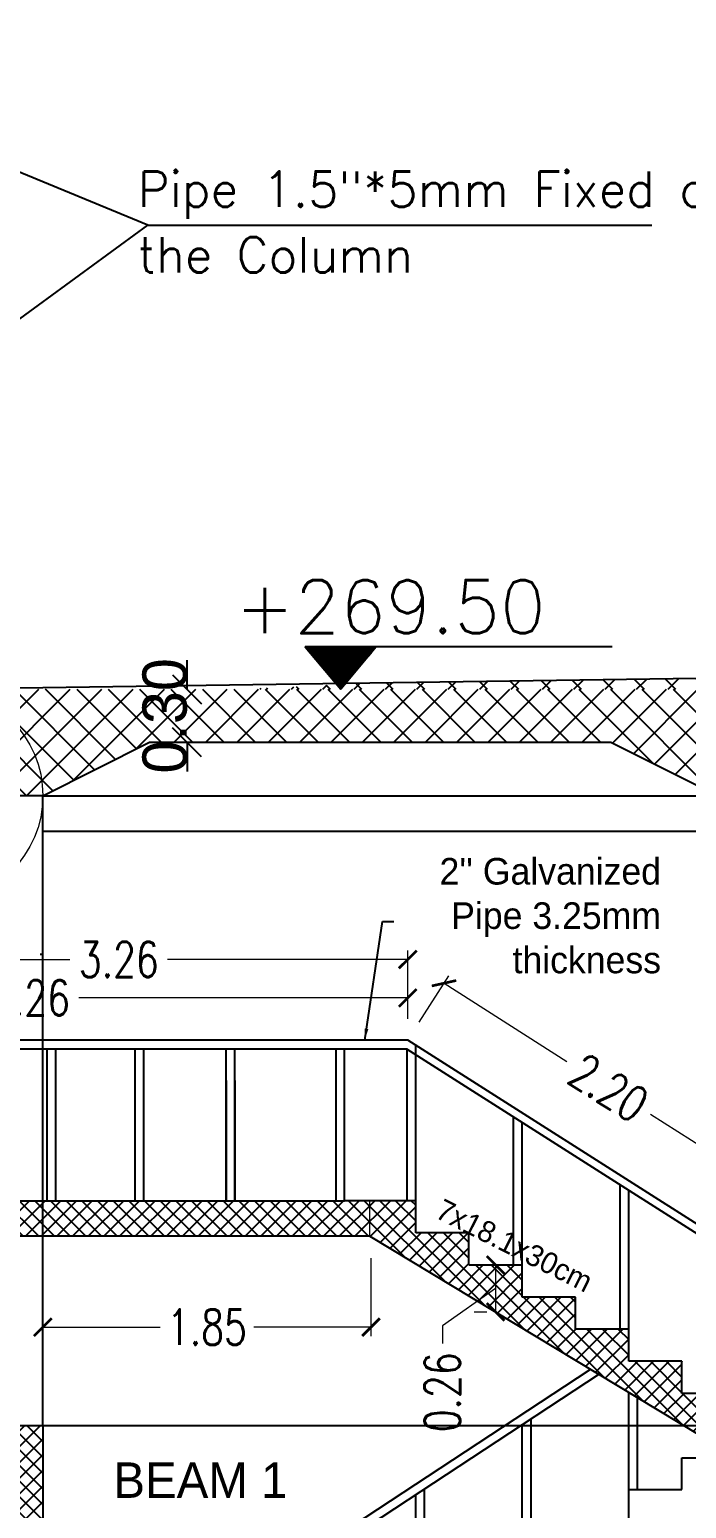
# Model space of a CAD drawing. Extents: x 166525 to 167198, y 178739 to 179747.
# Drawn here: x 166621.43 to 166625.13, y 179407.47 to 179415.8 of the extents above; entities that cross this region are included whole.
import ezdxf

# ---------------------------------------------------------------- set-up
doc = ezdxf.new("R2010")
doc.units = 0
doc.header["$MEASUREMENT"] = 0
doc.linetypes.add('AUSGEZOGEN', pattern=[0])
doc.linetypes.add('VONLAYER', pattern=[0])
doc.layers.get('0').update_dxf_attribs({"linetype": 'CONTINUOUS'})
doc.layers.get('DEFPOINTS').update_dxf_attribs({"linetype": 'CONTINUOUS'})
for name, color, linetype in [('3', 4, 'CONTINUOUS'), ('4', 12, 'CONTINUOUS'), ('concret', 5, 'CONTINUOUS'), ('EBENE0', 7, 'AUSGEZOGEN'), ('HATH', 253, 'CONTINUOUS'), ('HATSH', 252, 'CONTINUOUS'), ('POLI', 3, 'CONTINUOUS'), ('ST', 2, 'CONTINUOUS'), ('Stairs', 231, 'CONTINUOUS'), ('TEXTM', 2, 'CONTINUOUS'), ('TEXTS', 1, 'CONTINUOUS')]:
    doc.layers.add(name, color=color, linetype=linetype)
doc.layers.add('BEAM', color=6, linetype='CONTINUOUS', lineweight=13)
doc.styles.add('DIM', font='simplex.shx', dxfattribs={"width": 0.75})
doc.styles.add('ROMANS', font='romans.shx')
doc.dimstyles.new('mais 1-100 plan', dxfattribs={"dimtxt": 0.25, "dimasz": 0.1635, "dimexe": 0.18, "dimexo": 0.0625, "dimgap": 0, "dimtad": 1, "dimzin": 0, "dimdsep": 46, "dimtxsty": 'Standard', "dimblk": 'OBLIQUE', "dimcen": 0, "dimse1": 1, "dimse2": 1, "dimclrd": 8, "dimclrt": 4, "dimadec": 0, "dimazin": 0, "dimtfac": 1, "dimtix": 1, "dimtofl": 0, "dimtmove": 0, "dimatfit": 3, "dimldrblk": 'OBLIQUE', "dimfxl": 0.18, "dimtolj": 1, "dimtzin": 0, "dimarcsym": 0})
doc.dimstyles.new('MUTASIM', dxfattribs={"dimscale": 0.9995, "dimtxt": 0.2, "dimasz": 0.1, "dimexe": 0.05, "dimexo": 0.12, "dimgap": 0.05, "dimtad": 0, "dimzin": 0, "dimdsep": 46, "dimtxsty": 'DIM', "dimblk": 'ARCHTICK', "dimcen": 0.09, "dimclrd": 35, "dimclre": 33, "dimclrt": 256, "dimazin": 0, "dimtfac": 1, "dimtofl": 0, "dimtmove": 1, "dimatfit": 3, "dimfxl": 0.18, "dimtolj": 1, "dimtzin": 0, "dimlwd": 13, "dimlwe": 9, "dimarcsym": 0})
doc.dimstyles.get("Standard").update_dxf_attribs({"dimtxt": 0.18, "dimasz": 0.2, "dimexe": 0.2, "dimexo": 0.1, "dimgap": 0.1, "dimtad": 0, "dimzin": 0, "dimdsep": 46, "dimtxsty": 'Standard', "dimcen": 0.1, "dimse1": 1, "dimse2": 1, "dimclrd": 8, "dimadec": 0, "dimazin": 0, "dimtfac": 1, "dimtofl": 0, "dimtmove": 2, "dimatfit": 3, "dimfxl": 1, "dimtolj": 1, "dimtzin": 0, "dimarcsym": 0})

# ---------------------------------------------------------------- blocks, each defined once
blk = doc.blocks.new('_OBLIQUE')
at = {"color": 0, "linetype": 'ByBlock'}
blk.add_line((-0.5, -0.5), (0.5, 0.5), dxfattribs=at)
blk = doc.blocks.new('*D913')
at = {"layer": '4', "color": 8, "linetype": 'Continuous', "lineweight": -2, "transparency": 16777216}
for p, q in [((166622.3182, 179412.0848), (166622.3182, 179412.2483)), ((166622.3182, 179411.7848), (166622.3182, 179411.6213))]:
    blk.add_line(p, q, dxfattribs=at)
at = {"layer": 'DEFPOINTS', "color": 0, "linetype": 'Continuous', "transparency": 16777216}
for p in [(166624.3551, 179412.0848), (166622.3182, 179411.7848), (166624.3551, 179411.7848)]:
    blk.add_point(p, dxfattribs=at)
at = {"layer": '4', "color": 8, "linetype": 'Continuous', "lineweight": -2, "transparency": 16777216, "xscale": 0.1635000000000001, "yscale": 0.1635000000000001, "zscale": 0.1635000000000001}
for p, rotation in [((166622.3182, 179412.0848), 270), ((166622.3182, 179411.7848), 90)]:
    blk.add_blockref('_OBLIQUE', p, dxfattribs=dict(at, rotation=rotation))
at = {"layer": '4', "color": 4, "linetype": 'Continuous', "transparency": 16777216, "insert": (166622.1932, 179411.9348), "char_height": 0.25, "attachment_point": 5, "rotation": 90}
blk.add_mtext('\\A1;0.30', dxfattribs=at)
blk = doc.blocks.new('_ARCHTICK')
at = {"color": 0, "linetype": 'ByBlock', "const_width": 0.15}
blk.add_lwpolyline([(-0.5, -0.5), (0.5, 0.5)], dxfattribs=at)
blk = doc.blocks.new('*D950')
at = {"layer": 'BEAM', "color": 33, "linetype": 'Continuous', "lineweight": 9, "transparency": 16777216}
for p, q in [((166621.5054, 179408.8819), (166621.5054, 179408.4392)), ((166623.3536, 179408.8776), (166623.3536, 179408.4392))]:
    blk.add_line(p, q, dxfattribs=at)
at = {"layer": 'BEAM', "color": 35, "linetype": 'Continuous', "lineweight": 13, "transparency": 16777216}
for p, q in [((166621.5054, 179408.4892), (166622.1653, 179408.4892)), ((166623.3536, 179408.4892), (166622.6936, 179408.4892))]:
    blk.add_line(p, q, dxfattribs=at)
at = {"layer": 'DEFPOINTS', "color": 0, "linetype": 'Continuous', "transparency": 16777216}
for p in [(166621.5054, 179409.0018), (166623.3536, 179408.9976), (166623.3536, 179408.4892)]:
    blk.add_point(p, dxfattribs=at)
at = {"layer": 'BEAM', "color": 35, "linetype": 'Continuous', "lineweight": 13, "transparency": 16777216, "xscale": 0.09995000000000001, "yscale": 0.09995000000000001, "zscale": 0.09995000000000001, "rotation": 180}
blk.add_blockref('_ARCHTICK', (166621.5054, 179408.4892), dxfattribs=at)
at = {"layer": 'BEAM', "color": 35, "linetype": 'Continuous', "lineweight": 13, "transparency": 16777216, "xscale": 0.09995000000000001, "yscale": 0.09995000000000001, "zscale": 0.09995000000000001}
blk.add_blockref('_ARCHTICK', (166623.3536, 179408.4892), dxfattribs=at)
at = {"layer": 'BEAM', "linetype": 'Continuous', "transparency": 16777216, "insert": (166622.4295, 179408.4892), "char_height": 0.1999, "attachment_point": 5, "style": 'DIM'}
blk.add_mtext('\\A1;1.85', dxfattribs=at)
blk = doc.blocks.new('*D951')
at = {"layer": 'BEAM', "color": 33, "linetype": 'Continuous', "lineweight": 9, "transparency": 16777216}
for p, q in [((166623.9354, 179408.8398), (166624.0054, 179408.8398)), ((166623.9354, 179408.5749), (166624.0054, 179408.5749))]:
    blk.add_line(p, q, dxfattribs=at)
at = {"layer": 'BEAM', "color": 35, "linetype": 'Continuous', "lineweight": 13, "transparency": 16777216}
for p, q in [((166624.0554, 179408.8398), (166624.0554, 179408.5749)), ((166624.0554, 179408.7073), (166623.756, 179408.497)), ((166623.756, 179408.497), (166623.756, 179408.3971))]:
    blk.add_line(p, q, dxfattribs=at)
at = {"layer": 'DEFPOINTS', "color": 0, "linetype": 'Continuous', "transparency": 16777216}
for p in [(166624.0554, 179408.8398), (166624.0554, 179408.5749), (166624.0554, 179408.5749)]:
    blk.add_point(p, dxfattribs=at)
at = {"layer": 'BEAM', "color": 35, "linetype": 'Continuous', "lineweight": 13, "transparency": 16777216, "xscale": 0.09995000000000001, "yscale": 0.09995000000000001, "zscale": 0.09995000000000001}
for p, rotation in [((166624.0554, 179408.8398), 90), ((166624.0554, 179408.5749), 270)]:
    blk.add_blockref('_ARCHTICK', p, dxfattribs=dict(at, rotation=rotation))
at = {"layer": 'BEAM', "linetype": 'Continuous', "transparency": 16777216, "insert": (166623.756, 179408.1222), "char_height": 0.1999, "attachment_point": 5, "rotation": 90, "style": 'DIM'}
blk.add_mtext('\\A1;0.26', dxfattribs=at)
blk = doc.blocks.new('*D964')
at = {"layer": 'BEAM', "color": 33, "linetype": 'Continuous', "lineweight": 9, "transparency": 16777216}
for p, q in [((166619.3054, 179410.227), (166619.3054, 179410.3951)), ((166623.5609, 179410.227), (166623.5609, 179410.3951))]:
    blk.add_line(p, q, dxfattribs=at)
at = {"layer": 'BEAM', "color": 35, "linetype": 'Continuous', "lineweight": 13, "transparency": 16777216}
for p, q in [((166619.3054, 179410.3451), (166621.1583, 179410.3451)), ((166623.5609, 179410.3451), (166621.708, 179410.3451))]:
    blk.add_line(p, q, dxfattribs=at)
at = {"layer": 'DEFPOINTS', "color": 0, "linetype": 'Continuous', "transparency": 16777216}
for p in [(166623.5609, 179410.3451), (166619.3054, 179410.1071), (166623.5609, 179410.1071)]:
    blk.add_point(p, dxfattribs=at)
at = {"layer": 'BEAM', "color": 35, "linetype": 'Continuous', "lineweight": 13, "transparency": 16777216, "xscale": 0.09995000000000001, "yscale": 0.09995000000000001, "zscale": 0.09995000000000001, "rotation": 180}
blk.add_blockref('_ARCHTICK', (166619.3054, 179410.3451), dxfattribs=at)
at = {"layer": 'BEAM', "color": 35, "linetype": 'Continuous', "lineweight": 13, "transparency": 16777216, "xscale": 0.09995000000000001, "yscale": 0.09995000000000001, "zscale": 0.09995000000000001}
blk.add_blockref('_ARCHTICK', (166623.5609, 179410.3451), dxfattribs=at)
at = {"layer": 'BEAM', "linetype": 'Continuous', "transparency": 16777216, "insert": (166621.4332, 179410.3451), "char_height": 0.1999, "attachment_point": 5, "style": 'DIM'}
blk.add_mtext('\\A1;4.26', dxfattribs=at)
blk = doc.blocks.new('*D965')
at = {"layer": 'BEAM', "color": 33, "linetype": 'Continuous', "lineweight": 9, "transparency": 16777216}
for p, q in [((166623.6253, 179410.2083), (166623.7919, 179410.4701)), ((166625.4807, 179409.0278), (166625.6472, 179409.2895))]:
    blk.add_line(p, q, dxfattribs=at)
at = {"layer": 'BEAM', "color": 35, "linetype": 'Continuous', "lineweight": 13, "transparency": 16777216}
for p, q in [((166623.7651, 179410.4279), (166624.4578, 179409.9871)), ((166625.6204, 179409.2474), (166624.9277, 179409.6882))]:
    blk.add_line(p, q, dxfattribs=at)
at = {"layer": 'DEFPOINTS', "color": 0, "linetype": 'Continuous', "transparency": 16777216}
for p in [(166623.7651, 179410.4279), (166623.5609, 179410.1071), (166625.4163, 179408.9266)]:
    blk.add_point(p, dxfattribs=at)
at = {"layer": 'BEAM', "color": 35, "linetype": 'Continuous', "lineweight": 13, "transparency": 16777216, "xscale": 0.09995000000000001, "yscale": 0.09995000000000001, "zscale": 0.09995000000000001}
for p, rotation in [((166623.7651, 179410.4279), 147.53218855823), ((166625.6204, 179409.2474), 327.53218855823)]:
    blk.add_blockref('_ARCHTICK', p, dxfattribs=dict(at, rotation=rotation))
at = {"layer": 'BEAM', "linetype": 'Continuous', "transparency": 16777216, "insert": (166624.6927, 179409.8376), "char_height": 0.1999, "attachment_point": 5, "rotation": 327.53219, "style": 'DIM'}
blk.add_mtext('\\A1;2.20', dxfattribs=at)
blk = doc.blocks.new('*D968')
at = {"layer": 'BEAM', "color": 33, "linetype": 'Continuous', "lineweight": 9, "transparency": 16777216}
for p, q in [((166620.3054, 179410.227), (166620.3054, 179410.6119)), ((166623.5609, 179410.227), (166623.5609, 179410.6119))]:
    blk.add_line(p, q, dxfattribs=at)
at = {"layer": 'BEAM', "color": 35, "linetype": 'Continuous', "lineweight": 13, "transparency": 16777216}
for p, q in [((166620.3054, 179410.5619), (166621.6583, 179410.5619)), ((166623.5609, 179410.5619), (166622.208, 179410.5619))]:
    blk.add_line(p, q, dxfattribs=at)
at = {"layer": 'DEFPOINTS', "color": 0, "linetype": 'Continuous', "transparency": 16777216}
for p in [(166623.5609, 179410.5619), (166620.3054, 179410.1071), (166623.5609, 179410.1071)]:
    blk.add_point(p, dxfattribs=at)
at = {"layer": 'BEAM', "color": 35, "linetype": 'Continuous', "lineweight": 13, "transparency": 16777216, "xscale": 0.09995000000000001, "yscale": 0.09995000000000001, "zscale": 0.09995000000000001, "rotation": 180}
blk.add_blockref('_ARCHTICK', (166620.3054, 179410.5619), dxfattribs=at)
at = {"layer": 'BEAM', "color": 35, "linetype": 'Continuous', "lineweight": 13, "transparency": 16777216, "xscale": 0.09995000000000001, "yscale": 0.09995000000000001, "zscale": 0.09995000000000001}
blk.add_blockref('_ARCHTICK', (166623.5609, 179410.5619), dxfattribs=at)
at = {"layer": 'BEAM', "linetype": 'Continuous', "transparency": 16777216, "insert": (166621.9332, 179410.5619), "char_height": 0.1999, "attachment_point": 5, "style": 'DIM'}
blk.add_mtext('\\A1;3.26', dxfattribs=at)

msp = doc.modelspace()

# ---------------------------------------------------------------- hatches: boundary and pattern name
at = {"layer": '4', "linetype": 'Continuous'}
h = msp.add_hatch(dxfattribs=at)
h.set_pattern_fill('ANSI31', color=256, scale=0.01, style=0)
h.set_pattern_definition([(45, (166582.6238357, 179303.3262623), (-0.000883883476, 0.000883883476), [])])
h.paths.add_polyline_path([(166623.38325, 179412.32321), (166622.98325, 179412.32321), (166623.18325, 179412.08481)])
at = {"layer": 'HATH'}
h = msp.add_hatch(dxfattribs=at)
h.set_pattern_fill('ANSI37', color=256, scale=0.5, style=0)
h.set_pattern_definition([(45, (14485.830024, -1659.351954), (-0.044194173824, 0.044194173824), []), (135, (14485.830024, -1659.351954), (-0.044194173824, -0.044194173824), [])])
h.paths.add_polyline_path([(166621.50539, 179409.20181), (166620.90539, 179409.20181), (166620.90539, 179409.00181), (166621.46551, 179409.00181), (166621.50539, 179409.00181)])
h.paths.add_polyline_path([(166620.90539, 179409.20181), (166619.15539, 179409.20181), (166619.15539, 179409.00181), (166620.90539, 179409.00181)])
h.paths.add_polyline_path([(166620.80856, 179408.70598), (166620.80856, 179409.49765), (166620.43356, 179409.49765), (166620.43356, 179408.70598)], flags=9)
h.paths.add_polyline_path([(166623.60539, 179409.02081), (166623.60539, 179409.20181), (166621.50539, 179409.20181), (166621.50539, 179409.00181), (166623.34651, 179409.00181), (166625.11502, 179407.93481), (166625.40539, 179407.93481), (166625.40539, 179408.11581), (166625.10539, 179408.11581), (166625.10539, 179408.29681), (166624.80539, 179408.29681), (166624.80539, 179408.47781), (166624.50539, 179408.47781), (166624.50539, 179408.65881), (166624.20539, 179408.65881), (166624.20539, 179408.83981), (166623.90539, 179408.83981), (166623.90539, 179409.02081)])
h.paths.add_polyline_path([(166625.30539, 179407.81996), (166625.30539, 179407.93481), (166625.11502, 179407.93481)])
h.paths.add_polyline_path([(166625.90539, 179407.93481), (166625.90539, 179407.93156), (166626.50539, 179407.93156), (166626.50539, 179407.93481)])
h = msp.add_hatch(dxfattribs=at)
h.set_pattern_fill('ANSI37', color=256, scale=0.5, style=0)
h.set_pattern_definition([(45, (160971.31709, 180494.01165), (-0.0441941738, 0.0441941738), []), (135, (160971.31709, 180494.01165), (-0.0441941738, -0.0441941738), [])])
h.paths.add_polyline_path([(166620.90539, 179407.93481), (166621.50539, 179407.93481), (166621.50539, 179407.33481), (166620.90539, 179407.33481)])
at = {"layer": 'HATSH'}
h = msp.add_hatch(dxfattribs=at)
h.set_pattern_fill('ANSI37', color=256, style=0)
h.set_pattern_definition([(45, (14816.1054, 20313.7844), (-0.08838834765, 0.08838834765), []), (135, (14816.1054, 20313.7844), (-0.08838834765, -0.08838834765), [])])
h.paths.add_polyline_path([(166630.90538, 179418.09481), (166620.30538, 179418.09481), (166620.30538, 179415.61436), (166620.60538, 179415.61436), (166620.60538, 179417.93481), (166625.45538, 179417.93481), (166625.45538, 179417.63481), (166625.75538, 179417.63481), (166625.75538, 179417.93481), (166630.60538, 179417.93481), (166630.60538, 179415.61436), (166630.90538, 179415.61436)])
h.paths.add_polyline_path([(166630.90538, 179415.61436), (166630.60538, 179415.61436), (166630.60538, 179415.02475), (166630.90538, 179415.02475), (166630.90538, 179415.22475), (166630.90538, 179415.22475)])
h.paths.add_polyline_path([(166630.90538, 179414.82475), (166630.90538, 179415.02475), (166630.60538, 179415.02475), (166630.60538, 179412.38481), (166630.30538, 179412.08481), (166620.90538, 179412.08481), (166620.60538, 179412.38481), (166620.60538, 179414.82475), (166620.60538, 179414.82475), (166620.60538, 179415.02475), (166620.50538, 179415.02475), (166620.30538, 179415.02475), (166620.30538, 179411.78481), (166620.90538, 179411.48481), (166621.50538, 179411.48481), (166622.10538, 179411.78481), (166624.70538, 179411.78481), (166625.30538, 179411.48481), (166625.90538, 179411.48481), (166626.50538, 179411.78481), (166629.10538, 179411.78481), (166629.70538, 179411.48481), (166630.30538, 179411.48481), (166630.90538, 179411.78481), (166630.90538, 179414.82475)])
h.paths.add_polyline_path([(166620.60538, 179415.61436), (166620.30538, 179415.61436), (166620.30538, 179415.02475), (166620.60538, 179415.02475), (166620.60538, 179415.22475), (166620.60538, 179415.22475)])
h.paths.add_polyline_path([(166627.06231, 179417.8666), (166627.06231, 179418.16303), (166627.28731, 179418.16303), (166627.28731, 179417.8666)], flags=9)
h = msp.add_hatch(dxfattribs=at)
h.set_pattern_fill('ANSI37', color=256, style=0)
h.set_pattern_definition([(45, (14980.42981, 20416.4058), (-0.08838834765, 0.08838834765), []), (135, (14980.42981, 20416.4058), (-0.08838834765, -0.08838834765), [])])
h.paths.add_polyline_path([(166630.44105, 179412.22048), (166623.38689, 179412.12012), (166622.63696, 179412.08612), (166622.63586, 179412.08481), (166630.30538, 179412.08481)])

# ---------------------------------------------------------------- linework, layer by layer
at = {"layer": '4', "linetype": 'Continuous'}
for p, q in [((166622.98325, 179412.32321), (166623.18325, 179412.08481)), ((166624.71221, 179412.32321), (166622.98325, 179412.32321)), ((166623.38325, 179412.32321), (166623.18325, 179412.08481))]:
    msp.add_line(p, q, dxfattribs=at)
at = {"layer": '4', "color": 3, "linetype": 'AUSGEZOGEN'}
for p, q in [((166630.44105, 179412.22048), (166620.90538, 179412.08481)), ((166624.70538, 179411.78481), (166622.10538, 179411.78481)), ((166625.30538, 179411.48481), (166624.70538, 179411.78481)), ((166621.50538, 179409.97193), (166621.50538, 179411.48481))]:
    msp.add_line(p, q, dxfattribs=at)
for points in [[(166621.50538, 179411.48481), (166625.30538, 179411.48481)], [(166621.50539, 179411.28481), (166625.30539, 179411.28481)]]:
    msp.add_lwpolyline(points, dxfattribs=at)
at = {"layer": 'BEAM', "color": 2, "linetype": 'Continuous'}
msp.add_line((166623.34651, 179409.00181), (166623.34651, 179409.20181), dxfattribs=at)
msp.add_circle((166620.90539, 179411.48481), 0.6, dxfattribs=at)
at = {"layer": 'concret'}
msp.add_lwpolyline([(166620.90539, 179407.93481), (166621.50539, 179407.93481), (166621.50539, 179407.33481), (166620.90539, 179407.33481)], close=True, dxfattribs=at)
at = {"layer": 'EBENE0', "color": 3, "linetype": 'AUSGEZOGEN'}
for p, q in [((166622.10538, 179411.78481), (166621.50538, 179411.48156)), ((166621.50538, 179411.48481), (166620.90538, 179411.48481)), ((166621.50539, 179409.68481), (166621.50539, 179411.28481)), ((166621.50539, 179407.93481), (166621.50539, 179409.76043)), ((166621.50539, 179407.93481), (166625.00539, 179407.93481)), ((166625.00539, 179407.93481), (166625.30539, 179407.93481))]:
    msp.add_line(p, q, dxfattribs=at)
at = {"layer": 'HATSH'}
msp.add_line((166622.0976, 179414.69983), (166624.93618, 179414.69983), dxfattribs=at)
msp.add_lwpolyline([(166620.17015, 179413.29122), (166622.0976, 179414.69983), (166620.18033, 179415.49122)], dxfattribs=at)
at = {"layer": 'ST'}
for p, q in [((166620.90539, 179409.20181), (166621.70539, 179409.20181)), ((166621.50539, 179409.20181), (166623.20539, 179409.20181)), ((166621.46551, 179409.00181), (166620.90539, 179409.00181)), ((166623.34651, 179409.00181), (166621.46551, 179409.00181))]:
    msp.add_line(p, q, dxfattribs=at)
at = {"layer": 'Stairs'}
for p, q in [((166621.50368, 179410.58981), (166621.49037, 179410.58981)), ((166623.56094, 179410.10709), (166619.30539, 179410.10709)), ((166625.55539, 179408.83806), (166623.56094, 179410.10709)), ((166623.60539, 179409.20181), (166623.60539, 179410.07881)), ((166623.55539, 179410.05709), (166619.30539, 179410.05709)), ((166621.52715, 179410.05709), (166621.52715, 179409.20384)), ((166621.57715, 179410.05709), (166621.57715, 179409.20384)), ((166621.57715, 179410.05709), (166621.57715, 179409.20384)), ((166622.02301, 179410.05709), (166622.02301, 179409.20384)), ((166622.07301, 179410.05709), (166622.07301, 179409.20384)), ((166622.07301, 179410.05709), (166622.07301, 179409.20384)), ((166622.5375, 179409.25709), (166622.5375, 179410.05709)), ((166622.5375, 179409.20709), (166622.5375, 179410.05709)), ((166622.5875, 179409.20709), (166622.5875, 179410.05709)), ((166622.5875, 179409.20709), (166622.5875, 179410.05709)), ((166623.15539, 179410.05709), (166623.15539, 179409.20706)), ((166623.20539, 179409.20706), (166623.20539, 179410.05709)), ((166625.55539, 179408.78329), (166623.55539, 179410.05709)), ((166623.55539, 179410.05709), (166623.55539, 179409.20181)), ((166622.5375, 179409.87884), (166622.5375, 179409.20384)), ((166622.5875, 179409.87884), (166622.5875, 179409.20384)), ((166622.5875, 179409.87884), (166622.5875, 179409.20384)), ((166624.15539, 179409.67495), (166624.15539, 179408.83981)), ((166624.20539, 179408.83981), (166624.20539, 179409.6431)), ((166624.75539, 179409.29281), (166624.75539, 179408.47781)), ((166624.80539, 179408.47781), (166624.80539, 179409.26096)), ((166624.58584, 179408.24953), (166622.40474, 179406.814)), ((166624.63884, 179408.22455), (166622.44945, 179406.78357)), ((166624.80539, 179407.57381), (166624.80539, 179408.12163)), ((166624.85539, 179407.57381), (166624.85539, 179408.09146)), ((166624.20539, 179407.21581), (166624.20539, 179407.93926)), ((166624.25539, 179407.21581), (166624.25539, 179407.97217)), ((166623.65539, 179406.85781), (166623.65539, 179407.57727)), ((166623.60539, 179406.85781), (166623.60539, 179407.54436))]:
    msp.add_line(p, q, dxfattribs=at)
at = {"layer": 'TEXTS'}
for p, q in [((166623.60539, 179409.20181), (166623.20539, 179409.20181)), ((166623.60539, 179409.20181), (166623.30539, 179409.20181)), ((166623.60539, 179409.02081), (166623.60539, 179409.20181)), ((166623.34651, 179409.00181), (166625.45149, 179407.73181)), ((166623.90539, 179409.02081), (166623.60539, 179409.02081)), ((166623.90539, 179408.83981), (166623.90539, 179409.02081)), ((166623.90539, 179408.83981), (166624.20539, 179408.83981)), ((166624.20539, 179408.65881), (166624.20539, 179408.83981)), ((166624.50539, 179408.65881), (166624.20539, 179408.65881)), ((166624.50539, 179408.47781), (166624.50539, 179408.65881)), ((166624.80539, 179408.47781), (166624.50539, 179408.47781)), ((166624.80539, 179408.29681), (166624.80539, 179408.47781)), ((166625.10539, 179408.29681), (166624.80539, 179408.29681)), ((166625.10539, 179408.11581), (166625.10539, 179408.29681)), ((166625.40539, 179408.11581), (166625.10539, 179408.11581)), ((166625.10539, 179407.57381), (166625.10539, 179407.75281)), ((166625.10539, 179407.75281), (166625.40539, 179407.75281)), ((166624.80539, 179407.39481), (166624.80539, 179407.57381)), ((166624.80539, 179407.57381), (166625.10539, 179407.57381))]:
    msp.add_line(p, q, dxfattribs=at)

# ---------------------------------------------------------------- texts
at = {"layer": '3', "color": 7, "linetype": 'Continuous', "style": 'ROMANS'}
msp.add_text('+269.50', height=0.3, dxfattribs=at).set_placement((166622.58867, 179412.40008))
at = {"layer": 'POLI', "color": 6, "style": 'ROMANS'}
for s, p in [('Pipe 1.5"*5mm Fixed at', (166622.03961, 179414.8034)), ('the Column ', (166622.03961, 179414.43306))]:
    msp.add_text(s, height=0.2, dxfattribs=at).set_placement(p)
at = {"layer": 'Stairs', "color": 6, "linetype": 'VONLAYER', "insert": (166624.98724, 179410.48177), "char_height": 0.15, "attachment_point": 9}
msp.add_mtext("2'' Galvanized\\PPipe 3.25mm \\Pthickness", dxfattribs=at)
at = {"layer": 'Stairs', "linetype": 'VONLAYER', "insert": (166622.88334, 179407.52717), "char_height": 0.2, "attachment_point": 9}
msp.add_mtext('BEAM 1', dxfattribs=at)
at = {"layer": 'TEXTM', "color": 4}
msp.add_text('7x18.1x30cm', height=0.12, rotation=333.334167, dxfattribs=at).set_placement((166623.70843, 179409.11052))

# ---------------------------------------------------------------- dimensions: what is measured, and where the dimension line sits
at = {"layer": '4', "color": 2, "linetype": 'Continuous'}
dim = msp.add_linear_dim(base=(166622.31822, 179411.78481), p1=(166624.35511, 179412.08481), p2=(166624.35511, 179411.78481), angle=90, dimstyle='mais 1-100 plan', override={"dimfxlon": 1, "dimarcsym": 1}, dxfattribs=at)
dim.commit()
dim.dimension.update_dxf_attribs({"geometry": '*D913', "text_midpoint": (166622.19322, 179411.93481)})
at = {"layer": 'BEAM', "color": 2, "linetype": 'Continuous'}
for base, p1, p2, picture, middle in [((166623.56094, 179410.56193), (166620.30539, 179410.10709), (166623.56094, 179410.10709), '*D968', (166621.93316, 179410.56193)), ((166623.35356, 179408.48921), (166621.50539, 179409.00181), (166623.35356, 179408.99756), '*D950', (166622.42947, 179408.48921))]:
    dim = msp.add_linear_dim(base=base, p1=p1, p2=p2, dimstyle='MUTASIM', dxfattribs=at)
    dim.commit()
    dim.dimension.update_dxf_attribs({"geometry": picture, "text_midpoint": middle})
for p1, distance, picture, middle in [((166619.30539, 179410.10709), 0.23805, '*D964', (166621.43316, 179410.34514)), ((166625.41629, 179408.92656), -0.38024, '*D965', (166624.69274, 179409.83763))]:
    dim = msp.add_aligned_dim(p1=p1, p2=(166623.56094, 179410.10709), distance=distance, dimstyle='MUTASIM', dxfattribs=at)
    dim.commit()
    dim.dimension.update_dxf_attribs({"geometry": picture, "text_midpoint": middle})
dim = msp.add_linear_dim(base=(166624.05539, 179408.57488), p1=(166624.05539, 179408.83981), p2=(166624.05539, 179408.57488), angle=90, dimstyle='MUTASIM', dxfattribs=at)
dim.commit()
dim.dimension.update_dxf_attribs({"geometry": '*D951', "text_midpoint": (166623.75599, 179408.3471), "dimtype": 160})

# ---------------------------------------------------------------- leaders
at = {"layer": 'Stairs', "linetype": 'VONLAYER'}
msp.add_leader([(166623.31855, 179410.10709), (166623.41862, 179410.77571), (166623.48312, 179410.77571)], dimstyle='Standard', override={"dimtxt": 0.12, "dimasz": 0.0645, "dimexe": 0, "dimgap": 0.07, "dimtad": 0, "dimdec": 3, "dimpost": ' ', "dimcen": 0.085, "dimse1": 1, "dimse2": 1, "dimtdec": 3}, dxfattribs=at)

doc.saveas('drawing.dxf')
